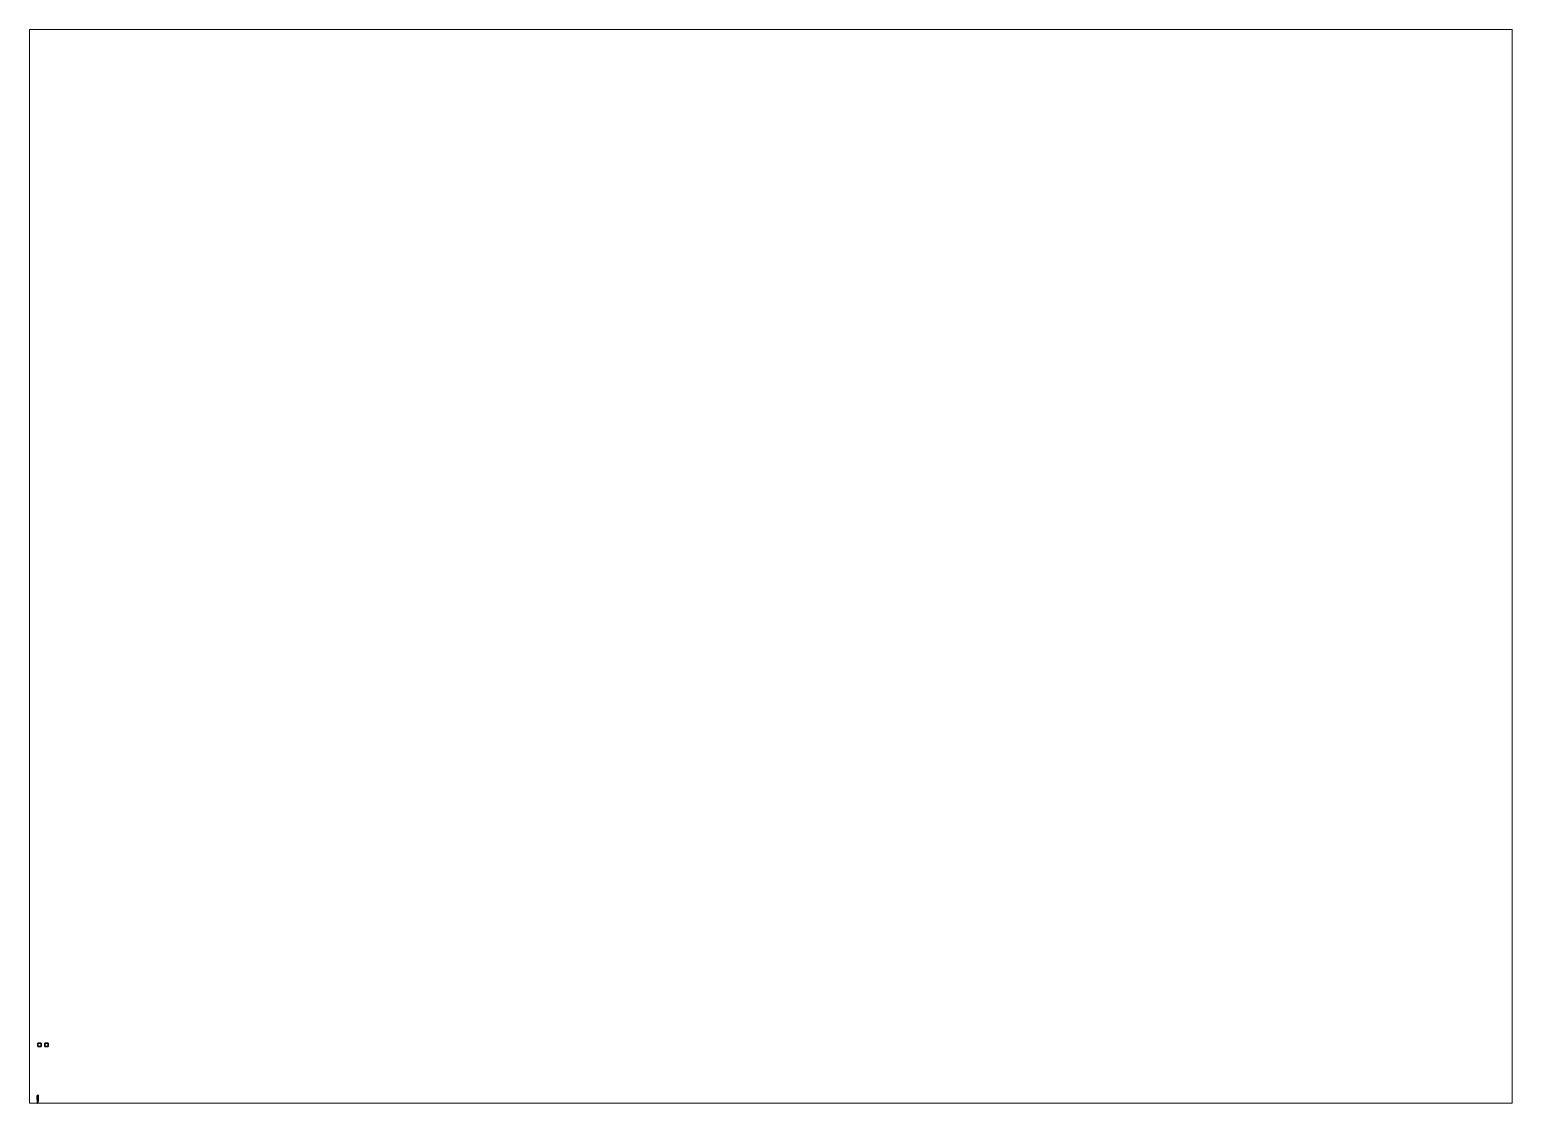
# Paper-space layout 'Layout1' of a CAD drawing. Header units: millimetres. Extents: x 28 to 251, y 20 to 181.
# The model-space entities are those that its viewports show. They can reach past a viewport. Long polylines and large blocks are cut down to what shows.
import ezdxf

# ---------------------------------------------------------------- set-up
doc = ezdxf.new("R2010")
doc.units = ezdxf.units.MM

msp = doc.modelspace()

# ---------------------------------------------------------------- linework, layer by layer
for points in [[(1, 12, 1), (1, 12), (0, 12), (0, 12, 1)], [(1, 12), (1, 11), (0, 11), (0, 12)], [(0, 12), (0, 11), (0, 11, 1), (0, 12, 1)], [(0, 12, 1), (0, 11, 1), (1, 11, 1), (1, 12, 1)], [(0, 11, 1), (0, 11), (1, 11), (1, 11, 1)], [(1, 11, 1), (1, 11), (1, 12), (1, 12, 1)], [(3, 12), (3, 11), (2, 11), (2, 12)], [(2, 12), (2, 11), (3, 11), (3, 12)], [(-0.14, -3.06, 1.36), (-0.14, -4.19, 1.36), (-0.14, -4.19, 1.52), (-0.14, -3.06, 1.52)], [(0.14, -3.06, 1.52), (0.14, -3.06, 1.36), (-0.14, -3.06, 1.36), (-0.14, -3.06, 1.52)], [(-0.1, -3.06, 1.59), (-0.14, -3.06, 1.52), (-0.14, -3.29, 1.52), (-0.1, -3.22, 1.59)], [(0.1, -3.06, 1.59), (0.14, -3.06, 1.52), (-0.14, -3.06, 1.52), (-0.1, -3.06, 1.59)], [(-0.1, -3.22, 1.59), (-0.14, -3.29, 1.52), (0.14, -3.29, 1.52), (0.1, -3.22, 1.59)], [(-0.14, -3.29, 1.52), (-0.14, -4.19, 1.52), (0.14, -4.19, 1.52), (0.14, -3.29, 1.52)], [(-0.14, -4.19, 1.52), (-0.14, -4.19, 1.36), (0.14, -4.19, 1.36), (0.14, -4.19, 1.52)], [(-0.08, -2.95, 1.58), (-0.12, -2.95, 1.5), (-0.12, -3.06, 1.5), (-0.08, -3.06, 1.58)], [(-0.12, -2.95, 1.5), (-0.08, -2.95, 1.42), (-0.08, -3.06, 1.42), (-0.12, -3.06, 1.5)], [(0.08, -2.95, 1.58), (-0.12, -2.95, 1.5), (-0.08, -2.95, 1.58), (0, -2.95, 1.62)], [(0.12, -2.95, 1.5), (-0.08, -2.95, 1.42), (-0.12, -2.95, 1.5), (0.08, -2.95, 1.58)], [(-0.08, -3.22, 1.58), (-0.12, -3.3, 1.5), (-0.12, -4.2, 1.5), (-0.08, -4.2, 1.58)], [(-0.06, -4.24, 1.44), (-0.08, -4.24, 1.5), (-0.12, -4.2, 1.5), (-0.08, -4.2, 1.42)], [(-0.08, -4.24, 1.5), (-0.06, -4.24, 1.56), (-0.08, -4.2, 1.58), (-0.12, -4.2, 1.5)], [(0.1, -3.06, 0.43), (0.1, -3.03, 0.29), (-0.1, -3.03, 0.29), (-0.1, -3.06, 0.43)], [(-0.1, -3.03, 0.29), (-0.1, -3.47, 0.29), (-0.1, -3.48, 0.43), (-0.1, -3.06, 0.43)], [(-0.1, -3.05, 0.2), (-0.1, -3.43, 0.2), (-0.1, -3.47, 0.29), (-0.1, -3.03, 0.29)], [(0.1, -3.03, 0.29), (0.1, -3.05, 0.2), (-0.1, -3.05, 0.2), (-0.1, -3.03, 0.29)], [(0.1, -3.05, 0.2), (0.1, -3.15, 0.13), (-0.1, -3.15, 0.13), (-0.1, -3.05, 0.2)], [(-0.1, -3.15, 0.13), (-0.1, -3.35, 0.13), (-0.1, -3.43, 0.2), (-0.1, -3.05, 0.2)], [(0, -3.06, 1.63), (-0.1, -3.06, 1.59), (-0.1, -3.22, 1.59), (0, -3.22, 1.63)], [(0.1, -3.06, 1.36), (0.1, -3.08, 1.34), (-0.1, -3.08, 1.34), (-0.1, -3.06, 1.36)], [(-0.1, -3.08, 1.34), (-0.1, -4.19, 1.34), (-0.1, -4.19, 1.36), (-0.1, -3.06, 1.36)], [(-0.1, -3.06, 0.43), (-0.1, -3.48, 0.43), (-0.1, -3.71, 0.93), (-0.1, -3.29, 0.93)], [(0.1, -3.29, 0.93), (0.1, -3.06, 0.43), (-0.1, -3.06, 0.43), (-0.1, -3.29, 0.93)], [(0, -3.06, 1.63), (0.1, -3.06, 1.59), (-0.1, -3.06, 1.59), (0, -3.06, 1.63)], [(-0.1, -3.08, 1.29), (-0.1, -4.2, 1.29), (-0.1, -4.19, 1.34), (-0.1, -3.08, 1.34)], [(0.1, -3.08, 1.34), (0.1, -3.08, 1.29), (-0.1, -3.08, 1.29), (-0.1, -3.08, 1.34)], [(-0.1, -3.11, 1.24), (-0.1, -4.24, 1.24), (-0.1, -4.2, 1.29), (-0.1, -3.08, 1.29)], [(0.1, -3.08, 1.29), (0.1, -3.11, 1.24), (-0.1, -3.11, 1.24), (-0.1, -3.08, 1.29)], [(0.1, -3.11, 1.24), (0.1, -3.15, 1.21), (-0.1, -3.15, 1.21), (-0.1, -3.11, 1.24)], [(-0.1, -3.15, 1.21), (-0.1, -3.93, 1.21), (-0.1, -4, 1.24), (-0.1, -3.11, 1.24)], [(0.1, -3.15, 1.21), (0.1, -3.2, 1.21), (-0.1, -3.2, 1.21), (-0.1, -3.15, 1.21)], [(-0.1, -3.22, 0.11), (-0.1, -3.29, 0.11), (-0.1, -3.35, 0.13), (-0.1, -3.15, 0.13)], [(0.1, -3.15, 0.13), (0.1, -3.22, 0.11), (-0.1, -3.22, 0.11), (-0.1, -3.15, 0.13)], [(-0.1, -3.28, 1.18), (-0.1, -3.9, 1.18), (-0.1, -3.93, 1.21), (-0.1, -3.2, 1.21)], [(0.1, -3.2, 1.21), (0.1, -3.28, 1.18), (-0.1, -3.28, 1.18), (-0.1, -3.2, 1.21)], [(0.1, -3.22, 0.11), (0.1, -3.29, 0.11), (-0.1, -3.29, 0.11), (-0.1, -3.22, 0.11)], [(0, -3.22, 1.63), (-0.1, -3.22, 1.59), (0.1, -3.22, 1.59), (0, -3.22, 1.63)], [(-0.1, -3.31, 1.15), (-0.1, -3.88, 1.15), (-0.1, -3.9, 1.18), (-0.1, -3.28, 1.18)], [(0.1, -3.28, 1.18), (0.1, -3.31, 1.15), (-0.1, -3.31, 1.15), (-0.1, -3.28, 1.18)], [(-0.1, -3.29, 0.93), (-0.1, -3.71, 0.93), (-0.1, -3.81, 0.99), (-0.1, -3.32, 0.99)], [(0.1, -3.32, 0.99), (0.1, -3.29, 0.93), (-0.1, -3.29, 0.93), (-0.1, -3.32, 0.99)], [(-0.1, -3.35, 0.13), (-0.1, -3.29, 0.11), (0.1, -3.29, 0.11), (0.1, -3.35, 0.13)], [(-0.1, -3.34, 1.1), (-0.1, -3.86, 1.1), (-0.1, -3.88, 1.15), (-0.1, -3.31, 1.15)], [(0.1, -3.31, 1.15), (0.1, -3.34, 1.1), (-0.1, -3.34, 1.1), (-0.1, -3.31, 1.15)], [(0.1, -3.34, 1.05), (0.1, -3.32, 0.99), (-0.1, -3.32, 0.99), (-0.1, -3.34, 1.05)], [(-0.1, -3.32, 0.99), (-0.1, -3.88, 0.99), (-0.1, -3.86, 1.05), (-0.1, -3.34, 1.05)], [(-0.1, -3.34, 1.05), (-0.1, -3.86, 1.05), (-0.1, -3.86, 1.1), (-0.1, -3.34, 1.1)], [(0.1, -3.34, 1.1), (0.1, -3.34, 1.05), (-0.1, -3.34, 1.05), (-0.1, -3.34, 1.1)], [(-0.1, -3.43, 0.2), (-0.1, -3.35, 0.13), (0.1, -3.35, 0.13), (0.1, -3.43, 0.2)], [(-0.1, -3.47, 0.29), (-0.1, -3.43, 0.2), (0.1, -3.43, 0.2), (0.1, -3.47, 0.29)], [(-0.1, -3.48, 0.43), (-0.1, -3.47, 0.29), (0.1, -3.47, 0.29), (0.1, -3.48, 0.43)], [(-0.1, -3.71, 0.93), (-0.1, -3.48, 0.43), (0.1, -3.48, 0.43), (0.1, -3.71, 0.93)], [(-0.1, -3.81, 0.99), (-0.1, -3.71, 0.93), (0.1, -3.71, 0.93), (0.1, -3.81, 0.99)], [(0.1, -3.81, 0.99), (0.1, -3.88, 0.99), (-0.1, -3.88, 0.99), (-0.1, -3.81, 0.99)], [(-0.1, -3.88, 1.15), (-0.1, -3.86, 1.1), (0.1, -3.86, 1.1), (0.1, -3.88, 1.15)], [(-0.1, -3.86, 1.1), (-0.1, -3.86, 1.05), (0.1, -3.86, 1.05), (0.1, -3.86, 1.1)], [(-0.1, -3.86, 1.05), (-0.1, -3.88, 0.99), (0.1, -3.88, 0.99), (0.1, -3.86, 1.05)], [(-0.1, -3.9, 1.18), (-0.1, -3.88, 1.15), (0.1, -3.88, 1.15), (0.1, -3.9, 1.18)], [(-0.1, -3.93, 1.21), (-0.1, -3.9, 1.18), (0.1, -3.9, 1.18), (0.1, -3.93, 1.21)], [(-0.1, -4, 1.24), (-0.1, -3.93, 1.21), (0.1, -3.93, 1.21), (0.1, -4, 1.24)], [(0.1, -4, 1.24), (0.1, -4.05, 1.24), (-0.1, -4.05, 1.24), (-0.1, -4, 1.24)], [(-0.1, -4.15, 1.19), (-0.1, -4.24, 1.19), (-0.1, -4.24, 1.24), (-0.1, -4.05, 1.24)], [(0.1, -4.05, 1.24), (0.1, -4.15, 1.19), (-0.1, -4.15, 1.19), (-0.1, -4.05, 1.24)], [(0.1, -4.15, 1.19), (0.1, -4.24, 1.19), (-0.1, -4.24, 1.19), (-0.1, -4.15, 1.19)], [(-0.1, -4.19, 1.36), (-0.1, -4.19, 1.34), (0.1, -4.19, 1.34), (0.1, -4.19, 1.36)], [(-0.1, -4.19, 1.34), (-0.1, -4.2, 1.29), (0.1, -4.2, 1.29), (0.1, -4.19, 1.34)], [(-0.1, -4.2, 1.29), (-0.1, -4.24, 1.24), (0.1, -4.24, 1.24), (0.1, -4.2, 1.29)], [(-0.1, -4.24, 1.24), (-0.1, -4.24, 1.19), (0.1, -4.24, 1.19), (0.1, -4.24, 1.24)], [(0, -2.95, 1.62), (-0.08, -2.95, 1.58), (-0.08, -3.06, 1.58), (0, -3.06, 1.62)], [(-0.08, -2.95, 1.42), (0, -2.95, 1.38), (0, -3.06, 1.38), (-0.08, -3.06, 1.42)], [(0.08, -2.95, 1.42), (0, -2.95, 1.38), (-0.08, -2.95, 1.42), (0.12, -2.95, 1.5)], [(0, -3.22, 1.62), (-0.08, -3.22, 1.58), (-0.08, -4.2, 1.58), (0, -4.2, 1.62)], [(-0.08, -4.19, 1.42), (0, -4.19, 1.38), (0, -4.2, 1.38), (-0.08, -4.2, 1.42)], [(0, -4.24, 1.42), (-0.06, -4.24, 1.44), (-0.08, -4.2, 1.42), (0, -4.2, 1.38)], [(-0.06, -4.24, 1.56), (0, -4.24, 1.58), (0, -4.2, 1.62), (-0.08, -4.2, 1.58)], [(-0.06, -4.24, 1.56), (-0.08, -4.24, 1.5), (-0.06, -5.22, 1.5), (-0.04, -5.22, 1.54)], [(-0.08, -4.24, 1.5), (-0.06, -4.24, 1.44), (-0.04, -5.22, 1.46), (-0.06, -5.22, 1.5)], [(0, -4.24, 1.58), (-0.06, -4.24, 1.56), (-0.04, -5.22, 1.54), (0, -5.22, 1.56)], [(-0.06, -4.24, 1.44), (0, -4.24, 1.42), (0, -5.22, 1.44), (-0.04, -5.22, 1.46)], [(0.05, -3.01, 1.27), (0.05, -3.03, 1.23), (-0.05, -3.03, 1.23), (-0.05, -3.01, 1.27)], [(-0.05, -3.03, 1.23), (-0.05, -3.11, 1.24), (-0.05, -3.08, 1.29), (-0.05, -3.01, 1.27)], [(-0.05, -3.01, 1.27), (-0.05, -3.08, 1.29), (0.05, -3.08, 1.29), (0.05, -3.01, 1.27)], [(0.05, -3.03, 1.23), (0.05, -3.11, 1.24), (-0.05, -3.11, 1.24), (-0.05, -3.03, 1.23)], [(-0.05, -3.09, 1.63), (-0.05, -3.21, 1.63), (-0.05, -3.18, 1.66), (-0.05, -3.1, 1.67)], [(0.05, -3.1, 1.67), (0.05, -3.09, 1.63), (-0.05, -3.09, 1.63), (-0.05, -3.1, 1.67)], [(-0.05, -3.1, 1.67), (-0.05, -3.18, 1.66), (0.05, -3.18, 1.66), (0.05, -3.1, 1.67)], [(-0.05, -3.2, 1.18), (-0.05, -3.28, 1.18), (-0.05, -3.2, 1.21), (-0.05, -3.15, 1.21)], [(0.05, -3.15, 1.21), (0.05, -3.2, 1.18), (-0.05, -3.2, 1.18), (-0.05, -3.15, 1.21)], [(-0.05, -3.18, 1.66), (-0.05, -3.21, 1.63), (0.05, -3.21, 1.63), (0.05, -3.18, 1.66)], [(0.05, -3.2, 1.18), (0.05, -3.28, 1.18), (-0.05, -3.28, 1.18), (-0.05, -3.2, 1.18)], [(-0.05, -3.92, 0.94), (-0.05, -3.88, 0.99), (-0.05, -3.83, 0.99), (-0.05, -3.9, 0.93)], [(-0.05, -3.9, 0.93), (-0.05, -3.83, 0.99), (0.05, -3.83, 0.99), (0.05, -3.9, 0.93)], [(0.05, -3.92, 0.94), (0.05, -3.88, 0.99), (-0.05, -3.88, 0.99), (-0.05, -3.92, 0.94)], [(-0.05, -3.96, 0.91), (-0.05, -3.92, 0.94), (-0.05, -3.9, 0.93), (-0.05, -3.95, 0.89)], [(-0.05, -3.95, 0.89), (-0.05, -3.9, 0.93), (0.05, -3.9, 0.93), (0.05, -3.95, 0.89)], [(-0.05, -3.92, 1.09), (-0.05, -4, 1.09), (-0.05, -4.05, 1.24), (-0.05, -4, 1.24)], [(0.05, -4, 1.24), (0.05, -3.92, 1.09), (-0.05, -3.92, 1.09), (-0.05, -4, 1.24)], [(-0.05, -3.92, 1.01), (-0.05, -3.99, 1.01), (-0.05, -4, 1.09), (-0.05, -3.92, 1.09)], [(0.05, -3.92, 1.09), (0.05, -3.92, 1.01), (-0.05, -3.92, 1.01), (-0.05, -3.92, 1.09)], [(0.05, -3.92, 1.01), (0.05, -3.97, 0.93), (-0.05, -3.97, 0.93), (-0.05, -3.92, 1.01)], [(-0.05, -3.97, 0.93), (-0.05, -4.04, 0.93), (-0.05, -3.99, 1.01), (-0.05, -3.92, 1.01)], [(0.05, -3.96, 0.91), (0.05, -3.92, 0.94), (-0.05, -3.92, 0.94), (-0.05, -3.96, 0.91)], [(-0.05, -4.01, 0.87), (-0.05, -3.95, 0.89), (0.05, -3.95, 0.89), (0.05, -4.01, 0.87)], [(-0.05, -4.01, 0.89), (-0.05, -3.96, 0.91), (-0.05, -3.95, 0.89), (-0.05, -4.01, 0.87)], [(0.05, -4.01, 0.89), (0.05, -3.96, 0.91), (-0.05, -3.96, 0.91), (-0.05, -4.01, 0.89)], [(-0.05, -4.07, 0.9), (-0.05, -4.1, 0.91), (-0.05, -4.04, 0.93), (-0.05, -3.97, 0.93)], [(-0.05, -4, 1.09), (-0.05, -3.99, 1.01), (0.05, -3.99, 1.01), (0.05, -4, 1.09)], [(-0.05, -3.99, 1.01), (-0.05, -4.04, 0.93), (0.05, -4.04, 0.93), (0.05, -3.99, 1.01)], [(-0.05, -4.05, 1.24), (-0.05, -4, 1.09), (0.05, -4, 1.09), (0.05, -4.05, 1.24)], [(-0.05, -4.05, 0.89), (-0.05, -4.01, 0.89), (-0.05, -4.01, 0.87), (-0.05, -4.06, 0.87)], [(-0.05, -4.06, 0.87), (-0.05, -4.01, 0.87), (0.05, -4.01, 0.87), (0.05, -4.06, 0.87)], [(0.05, -4.05, 0.89), (0.05, -4.01, 0.89), (-0.05, -4.01, 0.89), (-0.05, -4.05, 0.89)], [(-0.05, -4.04, 0.93), (-0.05, -4.1, 0.91), (0.05, -4.1, 0.91), (0.05, -4.04, 0.93)], [(-0.05, -4.26, 0.96), (-0.05, -4.05, 0.89), (-0.05, -4.06, 0.87), (-0.05, -4.28, 0.94)], [(0.05, -4.26, 0.96), (0.05, -4.05, 0.89), (-0.05, -4.05, 0.89), (-0.05, -4.26, 0.96)], [(-0.05, -4.28, 0.94), (-0.05, -4.06, 0.87), (0.05, -4.06, 0.87), (0.05, -4.28, 0.94)], [(0.05, -4.07, 0.9), (0.05, -4.1, 0.91), (-0.05, -4.1, 0.91), (-0.05, -4.07, 0.9)], [(-0.05, -4.24, 1.19), (-0.05, -4.28, 1.16), (-0.05, -4.28, 1.19), (-0.05, -4.24, 1.24)], [(0.05, -4.24, 1.19), (0.05, -4.28, 1.16), (-0.05, -4.28, 1.16), (-0.05, -4.24, 1.19)], [(-0.05, -4.24, 1.24), (-0.05, -4.28, 1.19), (0.05, -4.28, 1.19), (0.05, -4.24, 1.24)], [(0, -2.92, 1.52), (-0.03, -2.92, 1.5), (-0.03, -2.95, 1.5), (0, -2.95, 1.52)], [(-0.03, -2.92, 1.5), (0, -2.92, 1.48), (0, -2.95, 1.48), (-0.03, -2.95, 1.5)], [(0.03, -2.92, 1.5), (0, -2.92, 1.48), (-0.03, -2.92, 1.5), (0, -2.92, 1.52)], [(0.03, -2.92, 1.5), (0, -2.92, 1.52), (0, -2.95, 1.52), (0.03, -2.95, 1.5)], [(0, -2.92, 1.48), (0.03, -2.92, 1.5), (0.03, -2.95, 1.5), (0, -2.95, 1.48)], [(0.08, -2.95, 1.58), (0, -2.95, 1.62), (0, -3.06, 1.62), (0.08, -3.06, 1.58)], [(0, -2.95, 1.38), (0.08, -2.95, 1.42), (0.08, -3.06, 1.42), (0, -3.06, 1.38)], [(0.1, -3.06, 1.59), (0, -3.06, 1.63), (0, -3.22, 1.63), (0.1, -3.22, 1.59)], [(0.08, -3.22, 1.58), (0, -3.22, 1.62), (0, -4.2, 1.62), (0.08, -4.2, 1.58)], [(0, -4.19, 1.38), (0.08, -4.19, 1.42), (0.08, -4.2, 1.42), (0, -4.2, 1.38)], [(0.06, -4.24, 1.44), (0, -4.24, 1.42), (0, -4.2, 1.38), (0.08, -4.2, 1.42)], [(0, -4.24, 1.58), (0.06, -4.24, 1.56), (0.08, -4.2, 1.58), (0, -4.2, 1.62)], [(0.06, -4.24, 1.56), (0, -4.24, 1.58), (0, -5.22, 1.56), (0.04, -5.22, 1.54)], [(0, -4.24, 1.42), (0.06, -4.24, 1.44), (0.04, -5.22, 1.46), (0, -5.22, 1.44)], [(0.08, -4.24, 1.5), (0.06, -4.24, 1.56), (0.04, -5.22, 1.54), (0.06, -5.22, 1.5)], [(0.06, -4.24, 1.44), (0.08, -4.24, 1.5), (0.06, -5.22, 1.5), (0.04, -5.22, 1.46)], [(0.05, -3.08, 1.29), (0.05, -3.11, 1.24), (0.05, -3.03, 1.23), (0.05, -3.01, 1.27)], [(0.05, -3.18, 1.66), (0.05, -3.21, 1.63), (0.05, -3.09, 1.63), (0.05, -3.1, 1.67)], [(0.05, -3.2, 1.21), (0.05, -3.28, 1.18), (0.05, -3.2, 1.18), (0.05, -3.15, 1.21)], [(0.05, -3.83, 0.99), (0.05, -3.88, 0.99), (0.05, -3.92, 0.94), (0.05, -3.9, 0.93)], [(0.05, -3.9, 0.93), (0.05, -3.92, 0.94), (0.05, -3.96, 0.91), (0.05, -3.95, 0.89)], [(0.05, -4.05, 1.24), (0.05, -4, 1.09), (0.05, -3.92, 1.09), (0.05, -4, 1.24)], [(0.05, -4, 1.09), (0.05, -3.99, 1.01), (0.05, -3.92, 1.01), (0.05, -3.92, 1.09)], [(0.05, -3.99, 1.01), (0.05, -4.04, 0.93), (0.05, -3.97, 0.93), (0.05, -3.92, 1.01)], [(0.05, -3.95, 0.89), (0.05, -3.96, 0.91), (0.05, -4.01, 0.89), (0.05, -4.01, 0.87)], [(0.05, -4.04, 0.93), (0.05, -4.1, 0.91), (0.05, -4.07, 0.9), (0.05, -3.97, 0.93)], [(0.05, -4.01, 0.87), (0.05, -4.01, 0.89), (0.05, -4.05, 0.89), (0.05, -4.06, 0.87)], [(0.05, -4.06, 0.87), (0.05, -4.05, 0.89), (0.05, -4.26, 0.96), (0.05, -4.28, 0.94)], [(0.05, -4.28, 1.19), (0.05, -4.28, 1.16), (0.05, -4.24, 1.19), (0.05, -4.24, 1.24)], [(0.08, -4.24, 1.5), (0.06, -4.24, 1.44), (0.08, -4.2, 1.42), (0.12, -4.2, 1.5)], [(0.06, -4.24, 1.56), (0.08, -4.24, 1.5), (0.12, -4.2, 1.5), (0.08, -4.2, 1.58)], [(0.12, -2.95, 1.5), (0.08, -2.95, 1.58), (0.08, -3.06, 1.58), (0.12, -3.06, 1.5)], [(0.08, -2.95, 1.42), (0.12, -2.95, 1.5), (0.12, -3.06, 1.5), (0.08, -3.06, 1.42)], [(0.12, -3.3, 1.5), (0.08, -3.22, 1.58), (0.08, -4.2, 1.58), (0.12, -4.2, 1.5)], [(0.1, -3.48, 0.43), (0.1, -3.47, 0.29), (0.1, -3.03, 0.29), (0.1, -3.06, 0.43)], [(0.1, -3.47, 0.29), (0.1, -3.43, 0.2), (0.1, -3.05, 0.2), (0.1, -3.03, 0.29)], [(0.1, -3.43, 0.2), (0.1, -3.35, 0.13), (0.1, -3.15, 0.13), (0.1, -3.05, 0.2)], [(0.14, -3.06, 1.52), (0.1, -3.06, 1.59), (0.1, -3.22, 1.59), (0.14, -3.29, 1.52)], [(0.1, -4.19, 1.36), (0.1, -4.19, 1.34), (0.1, -3.08, 1.34), (0.1, -3.06, 1.36)], [(0.1, -3.71, 0.93), (0.1, -3.48, 0.43), (0.1, -3.06, 0.43), (0.1, -3.29, 0.93)], [(0.1, -4.19, 1.34), (0.1, -4.2, 1.29), (0.1, -3.08, 1.29), (0.1, -3.08, 1.34)], [(0.1, -4.2, 1.29), (0.1, -4.24, 1.24), (0.1, -3.11, 1.24), (0.1, -3.08, 1.29)], [(0.1, -4, 1.24), (0.1, -3.93, 1.21), (0.1, -3.15, 1.21), (0.1, -3.11, 1.24)], [(0.1, -3.35, 0.13), (0.1, -3.29, 0.11), (0.1, -3.22, 0.11), (0.1, -3.15, 0.13)], [(0.1, -3.93, 1.21), (0.1, -3.9, 1.18), (0.1, -3.28, 1.18), (0.1, -3.2, 1.21)], [(0.1, -3.9, 1.18), (0.1, -3.88, 1.15), (0.1, -3.31, 1.15), (0.1, -3.28, 1.18)], [(0.1, -3.81, 0.99), (0.1, -3.71, 0.93), (0.1, -3.29, 0.93), (0.1, -3.32, 0.99)], [(0.1, -3.88, 1.15), (0.1, -3.86, 1.1), (0.1, -3.34, 1.1), (0.1, -3.31, 1.15)], [(0.1, -3.86, 1.05), (0.1, -3.88, 0.99), (0.1, -3.32, 0.99), (0.1, -3.34, 1.05)], [(0.1, -3.86, 1.1), (0.1, -3.86, 1.05), (0.1, -3.34, 1.05), (0.1, -3.34, 1.1)], [(0.1, -4.24, 1.24), (0.1, -4.24, 1.19), (0.1, -4.15, 1.19), (0.1, -4.05, 1.24)], [(0.14, -4.19, 1.52), (0.14, -4.19, 1.36), (0.14, -3.06, 1.36), (0.14, -3.06, 1.52)], [(0, -5.22, 1.56), (-0.04, -5.22, 1.54), (-0.06, -5.22, 1.5), (0.04, -5.22, 1.54)], [(0.04, -5.22, 1.54), (-0.06, -5.22, 1.5), (-0.04, -5.22, 1.46), (0.06, -5.22, 1.5)], [(-0.05, -4.3, 1), (-0.05, -4.26, 0.96), (-0.05, -4.28, 0.94), (-0.05, -4.32, 0.98)], [(0.05, -4.3, 1), (0.05, -4.26, 0.96), (-0.05, -4.26, 0.96), (-0.05, -4.3, 1)], [(0.05, -4.28, 1.16), (0.05, -4.32, 1.12), (-0.05, -4.32, 1.12), (-0.05, -4.28, 1.16)], [(-0.05, -4.28, 1.16), (-0.05, -4.32, 1.12), (-0.05, -4.33, 1.14), (-0.05, -4.28, 1.19)], [(-0.05, -4.28, 1.19), (-0.05, -4.33, 1.14), (0.05, -4.33, 1.14), (0.05, -4.28, 1.19)], [(-0.05, -4.32, 0.98), (-0.05, -4.28, 0.94), (0.05, -4.28, 0.94), (0.05, -4.32, 0.98)], [(-0.05, -4.33, 1.05), (-0.05, -4.3, 1), (-0.05, -4.32, 0.98), (-0.05, -4.35, 1.04)], [(0.05, -4.33, 1.05), (0.05, -4.3, 1), (-0.05, -4.3, 1), (-0.05, -4.33, 1.05)], [(-0.05, -4.32, 1.12), (-0.05, -4.33, 1.08), (-0.05, -4.35, 1.09), (-0.05, -4.33, 1.14)], [(0.05, -4.32, 1.12), (0.05, -4.33, 1.08), (-0.05, -4.33, 1.08), (-0.05, -4.32, 1.12)], [(-0.05, -4.35, 1.04), (-0.05, -4.32, 0.98), (0.05, -4.32, 0.98), (0.05, -4.35, 1.04)], [(-0.05, -4.33, 1.14), (-0.05, -4.35, 1.09), (0.05, -4.35, 1.09), (0.05, -4.33, 1.14)], [(0.05, -4.33, 1.08), (0.05, -4.33, 1.05), (-0.05, -4.33, 1.05), (-0.05, -4.33, 1.08)], [(-0.05, -4.33, 1.08), (-0.05, -4.33, 1.05), (-0.05, -4.35, 1.04), (-0.05, -4.35, 1.09)], [(-0.05, -4.35, 1.09), (-0.05, -4.35, 1.04), (0.05, -4.35, 1.04), (0.05, -4.35, 1.09)], [(-0.05, -5.05, 1.56), (-0.05, -5.16, 1.56), (-0.05, -5.16, 1.61), (-0.05, -5.1, 1.66)], [(0.05, -5.1, 1.66), (0.05, -5.05, 1.56), (-0.05, -5.05, 1.56), (-0.05, -5.1, 1.66)], [(-0.05, -5.1, 1.66), (-0.05, -5.16, 1.61), (0.05, -5.16, 1.61), (0.05, -5.1, 1.66)], [(-0.05, -5.16, 1.61), (-0.05, -5.16, 1.56), (0.05, -5.16, 1.56), (0.05, -5.16, 1.61)], [(0.06, -5.22, 1.5), (-0.04, -5.22, 1.46), (0, -5.22, 1.44), (0.04, -5.22, 1.46)], [(0.05, -4.28, 0.94), (0.05, -4.26, 0.96), (0.05, -4.3, 1), (0.05, -4.32, 0.98)], [(0.05, -4.33, 1.14), (0.05, -4.32, 1.12), (0.05, -4.28, 1.16), (0.05, -4.28, 1.19)], [(0.05, -4.32, 0.98), (0.05, -4.3, 1), (0.05, -4.33, 1.05), (0.05, -4.35, 1.04)], [(0.05, -4.35, 1.09), (0.05, -4.33, 1.08), (0.05, -4.32, 1.12), (0.05, -4.33, 1.14)], [(0.05, -4.35, 1.04), (0.05, -4.33, 1.05), (0.05, -4.33, 1.08), (0.05, -4.35, 1.09)], [(0.05, -5.16, 1.61), (0.05, -5.16, 1.56), (0.05, -5.05, 1.56), (0.05, -5.1, 1.66)]]:
    msp.add_3dface(points)

psp = doc.layouts.get("Layout1")

# ---------------------------------------------------------------- viewports
at = {"layer": '0'}
psp.add_viewport(center=(139.22, 100.81), size=(222.76, 161.29), view_center_point=(210, 148.5), view_height=307.4901, dxfattribs=at)

doc.saveas('drawing.dxf')
